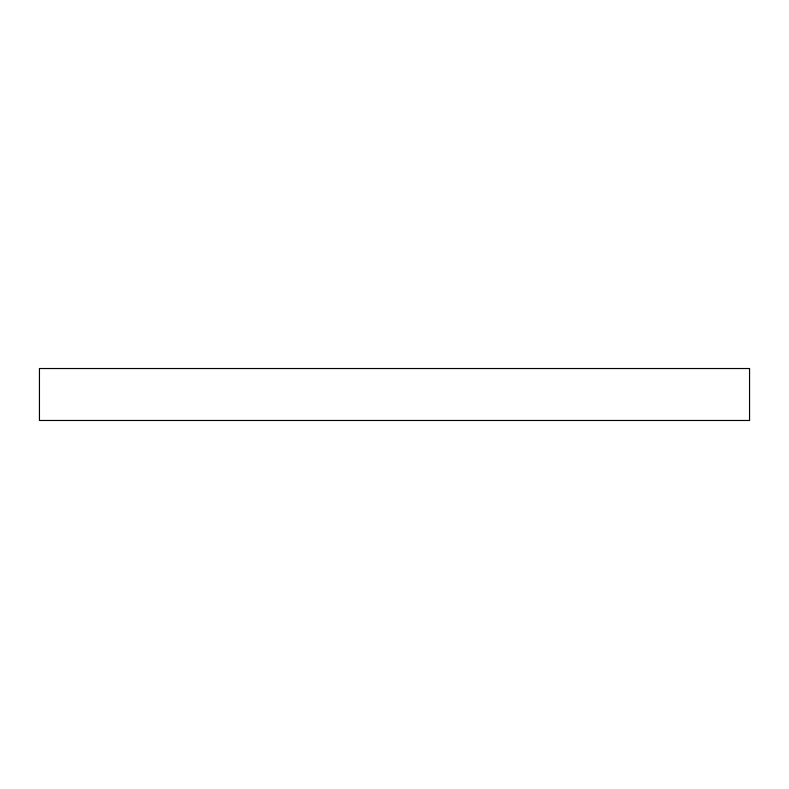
<?xml version="1.0" encoding="UTF-8"?>
<svg xmlns="http://www.w3.org/2000/svg" width="789" height="789" viewBox="0 0 789 789"><rect width="100%" height="100%" fill="white"/><g stroke="black" fill="none" stroke-linecap="round" stroke-linejoin="round"><path stroke-width="1.18" d="M749.55 368.522L39.45 368.522L39.45 420.478L749.55 420.478L749.55 368.522"/></g></svg>
